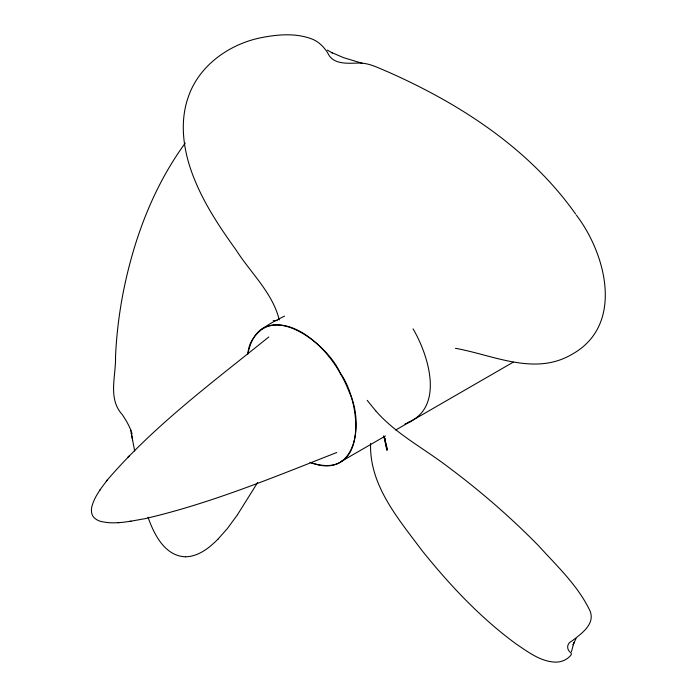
<?xml version="1.0" encoding="UTF-8"?>
<svg xmlns="http://www.w3.org/2000/svg" width="697" height="697" viewBox="0 0 697 697"><rect width="100%" height="100%" fill="white"/><g stroke="black" fill="none" stroke-linecap="round" stroke-linejoin="round"><path stroke-width="1.05" d="M370.595 443.405C369.149 485.243 398.51 519.012 422.016 550.569C449.826 585.192 480.564 617.969 516.529 644.255C528.465 652.209 541.281 662.098 556.328 662.133C559.796 662.028 563.263 661.087 566.208 659.231C567.393 658.491 568.499 657.628 569.519 656.67C570.486 655.729 571.836 654.57 571.131 653.098C566.304 649.648 566.339 643.453 572.211 640.813C581.159 633.791 595.255 624.39 590.124 611.121C578.17 585.794 557.008 566.112 538.45 545.62C510.204 516.817 479.588 490.348 447.213 466.276C423.262 447.997 395.8 433.813 375.727 410.855M571.453 651.739L573.919 642.512L573.1 644.821L576.053 638.443M247.801 354.154C259.894 293.951 325.699 339.953 340.197 373.026C361.595 402.117 368.53 482.106 310.348 462.486M247.94 353.353C249.596 333.175 268.563 324.105 284.576 316.089M268.798 336.956C212.934 382.095 154.333 425.318 107.268 480.05C101.056 488.388 94.252 496.839 91.734 507.163C91.159 510.073 91.281 513.253 92.745 515.893C94.426 518.673 97.397 520.432 100.455 521.321C115.171 524.998 130.461 521.138 145.037 518.664C211.025 503.33 273.86 477.192 336.747 452.501M257.646 482.516L237.468 514.752M237.302 515.005L227.44 528.465L217.917 539.234M99.54 490.531L100.237 489.599M106.397 481.218L107.268 480.05M185.219 143.112C152.547 187.868 133.04 241.171 122.655 295.31C118.865 315.706 116.382 336.355 115.51 357.082C116.016 376.293 107.652 398.597 122.228 414.523C125.739 419.751 128.98 425.222 131.193 431.147M217.882 539.269C209.135 548.008 198.384 556.589 185.446 556.807M127.917 457.136L129.32 455.76M310.008 462.311C356.559 480.921 364.052 422.704 349.38 392.42C340.502 369.471 325.638 348.239 305.042 334.403C292.714 326.283 275.603 320.716 262.011 329.115M341.234 461.475L385.424 435.965M395.765 429.997L513.306 362.135M404.992 423.994L410.01 421.894M408.085 422.53C444.86 406.743 428.324 354.712 413.042 328.836M118.107 522.689L119.265 522.558M129.607 521.408L131.053 521.243M273.207 320.655L277.258 320.55M185.332 556.807C164.675 555.91 153.993 534.19 148.017 517.226M455.42 348.308C493.337 355.061 534.268 376.049 571.305 354.695C624.852 325.691 606.19 254.091 576.28 215.033M362.257 63.288L343.412 57.598L331.502 52.467L332.356 52.946L327.355 50.079M375.709 410.838L367.197 400.339M575.591 214.023C529.563 148.879 460.386 103.949 388.342 72.052C379.02 68.28 369.889 63.122 359.565 63.044C348.195 63.148 332.852 65.326 327.52 52.519C323.957 47.222 319.47 42.421 313.423 39.607C296.905 32.707 278.19 34.336 261.035 37.708C229.217 44.12 198.95 65.509 188.268 97.04C179.085 123.169 183.642 151.963 193.627 177.212C203.907 203.472 219.607 227.152 236.03 249.909C250.519 272.788 272.684 292.818 279.253 319.923M131.733 432.619L132.099 433.708M383.698 435.825L386.974 450.34L384.753 437.96L384.962 440.225M387.427 449.208L384.195 437.115L384.413 438.073M131.21 432.942L134.695 450.994M130.722 430.049L132.587 439.824"/></g></svg>
